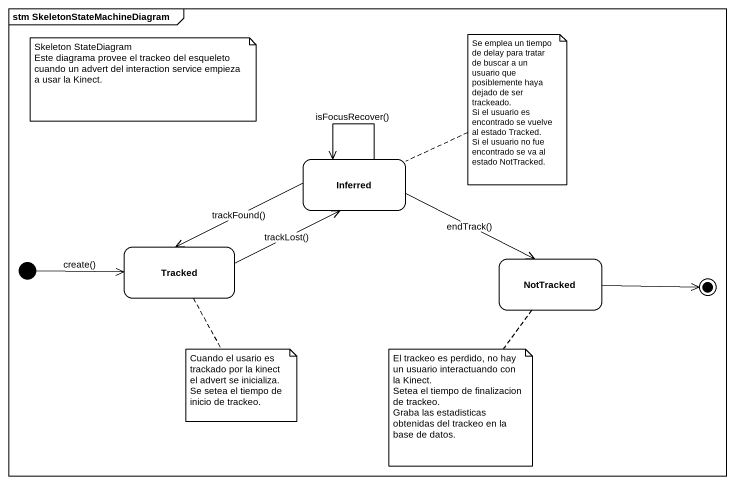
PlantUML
@startuml
mainframe stm SkeletonStateMachineDiagram
hide empty description
state Inferred
state Tracked
state NotTracked
[*] -right-> Tracked : create()
Inferred --> Inferred : isFocusRecover()
Inferred -left-> Tracked : trackFound()
Inferred -right-> NotTracked : endTrack()
Tracked -right-> Inferred : trackLost()
NotTracked -right-> [*]
note right of Inferred
  Se emplea un tiempo de delay para tratar de buscar a un usuario que posiblemente haya dejado de ser trackeado.
  Si el usuario es encontrado se vuelve al estado Tracked.
  Si el usuario no fue encontrado se va al estado NotTracked.
end note
note as N2
  Skeleton StateDiagram
  Este diagrama provee el trackeo del esqueleto cuando un advert del interaction service empieza a usar la Kinect.
end note
note bottom of Tracked
  Cuando el usario es trackado por la kinect el advert se inicializa.
  Se setea el tiempo de inicio de trackeo.
end note
note bottom of NotTracked
  El trackeo es perdido, no hay un usuario interactuando con la Kinect.
  Setea el tiempo de finalizacion de trackeo.
  Graba las estadisticas obtenidas del trackeo en la base de datos.
end note
@enduml
